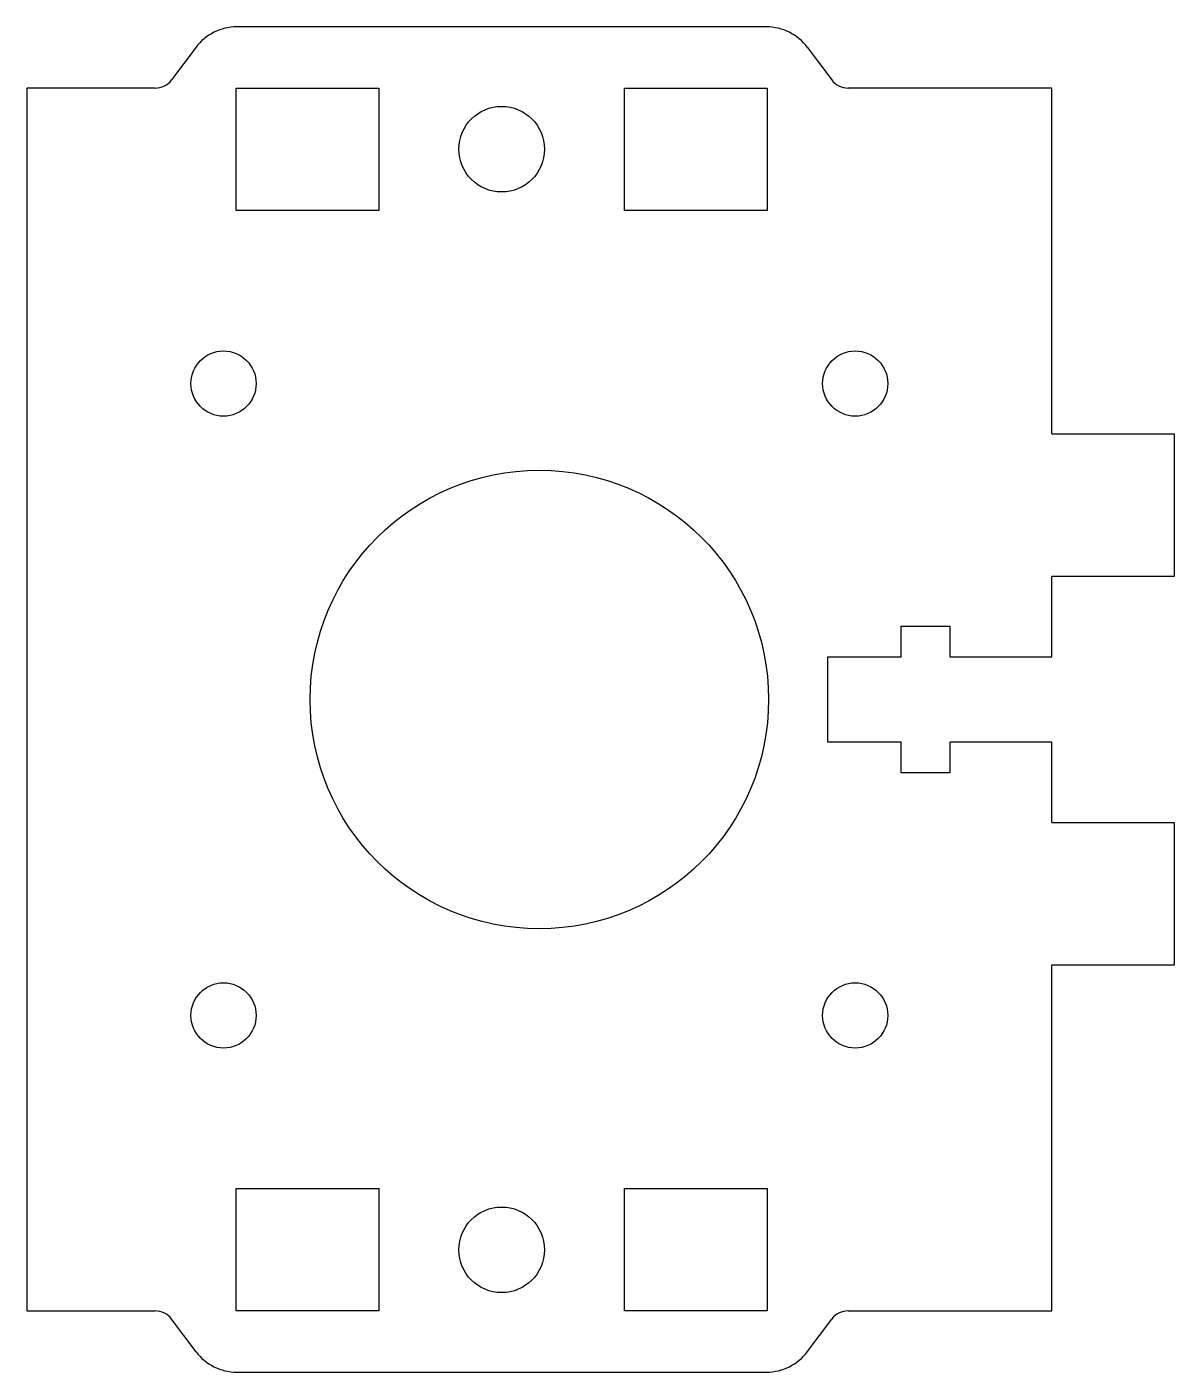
# Model space of a CAD drawing. Header units: millimetres. Extents: x -25.1 to 31.1, y -33 to 33.
import ezdxf

# ---------------------------------------------------------------- set-up
doc = ezdxf.new("R2010")
doc.units = ezdxf.units.MM

msp = doc.modelspace()

# ---------------------------------------------------------------- linework, layer by layer
at = {"color": 7, "linetype": 'Continuous', "lineweight": 25}
for p, q in [((11.15, 33), (-14.85, 33)), ((-16.85, 32), (-18.05, 30.4)), ((13.15, 32), (14.35, 30.4)), ((-18.85, 30), (-25.15, 30)), ((-25.15, 30), (-25.15, -30)), ((-14.882, 24), (-14.882, 30)), ((-14.882, 30), (-7.882, 30)), ((-7.882, 30), (-7.882, 24)), ((4.182, 30), (11.182, 30)), ((4.182, 24), (4.182, 30)), ((11.182, 30), (11.182, 24)), ((25.15, 30), (15.15, 30)), ((25.15, 13.032), (25.15, 30)), ((-7.882, 24), (-14.882, 24)), ((11.182, 24), (4.182, 24)), ((25.15, 13.032), (31.15, 13.032)), ((31.15, 13.032), (31.15, 6.032)), ((25.15, 2.1), (25.15, 6.032)), ((31.15, 6.032), (25.15, 6.032)), ((17.75, 2.1), (17.75, 3.6)), ((17.75, 3.6), (20.15, 3.6)), ((20.15, 3.6), (20.15, 2.1)), ((14.15, -2.1), (14.15, 2.1)), ((14.15, 2.1), (17.75, 2.1)), ((20.15, 2.1), (25.15, 2.1)), ((17.75, -2.1), (14.15, -2.1)), ((17.75, -3.6), (17.75, -2.1)), ((25.15, -2.1), (20.15, -2.1)), ((20.15, -2.1), (20.15, -3.6)), ((25.15, -6.032), (25.15, -2.1)), ((20.15, -3.6), (17.75, -3.6)), ((25.15, -6.032), (31.15, -6.032)), ((31.15, -6.032), (31.15, -13.032)), ((25.15, -30), (25.15, -13.032)), ((31.15, -13.032), (25.15, -13.032)), ((-14.882, -30), (-14.882, -24)), ((-14.882, -24), (-7.882, -24)), ((-7.882, -24), (-7.882, -30)), ((4.182, -24), (11.182, -24)), ((4.182, -30), (4.182, -24)), ((11.182, -24), (11.182, -30)), ((-25.15, -30), (-18.85, -30)), ((-7.882, -30), (-14.882, -30)), ((11.182, -30), (4.182, -30)), ((15.15, -30), (25.15, -30)), ((-16.85, -32), (-18.05, -30.4)), ((13.15, -32), (14.35, -30.4)), ((-14.85, -33), (11.15, -33))]:
    msp.add_line(p, q, dxfattribs=at)
for centre, radius in [((-1.85, 27), 2.1), ((-15.5, 15.5), 1.6), ((15.5, 15.5), 1.6), ((0, 0), 11.25), ((-15.5, -15.5), 1.6), ((15.5, -15.5), 1.6), ((-1.85, -27), 2.1)]:
    msp.add_circle(centre, radius, dxfattribs=at)
for centre, radius, start, end in [((11.15, 30.5), 2.5, 36.8699, 90), ((-14.85, 30.5), 2.5, 90, 143.1301), ((-18.85, 31), 1, 270, 323.1301), ((15.15, 31), 1, 216.8699, 270), ((-18.85, -31), 1, 36.8699, 90), ((15.15, -31), 1, 90, 143.1301), ((-14.85, -30.5), 2.5, 216.8699, 270), ((11.15, -30.5), 2.5, 270, 323.1301)]:
    msp.add_arc(centre, radius, start, end, dxfattribs=at)

doc.saveas('drawing.dxf')
